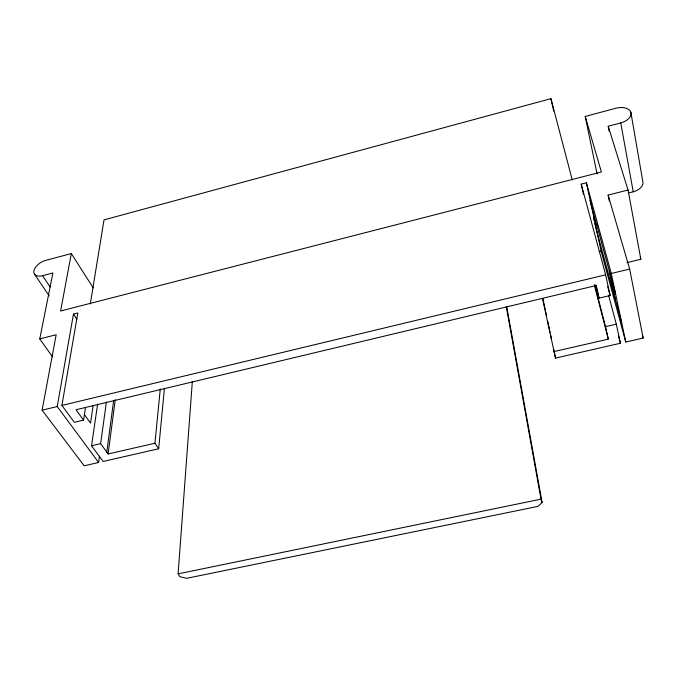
<?xml version="1.0" encoding="UTF-8"?>
<svg xmlns="http://www.w3.org/2000/svg" width="677" height="677" viewBox="0 0 677 677"><rect width="100%" height="100%" fill="white"/><g stroke="black" fill="none" stroke-linecap="round" stroke-linejoin="round"><path stroke-width="1.02" d="M506.726 306.774L542.099 502.461L538.02 506.371L186.564 578.336L179.803 576.626L178.11 573.859L192.336 381.532M97.606 404.084L91.556 445.779L103.082 461.469L158.672 448.766L164.426 388.251M158.672 448.766L154.94 443.223L160.28 388.928M154.94 443.223L108.1 453.979L115.268 399.675M106.771 452.151L113.592 400.962M108.1 453.979L100.628 443.672L106.407 401.986M52.611 356.94L39.765 338.898L56.174 334.751L42.109 410.177L84.143 465.793L98.614 462.484L99.477 456.222M93.155 405.506L90.549 423.1L84.498 414.705M98.614 462.484L57.24 406.538L73.463 314.086L77.821 312.969L61.912 405.421L74.318 422.313L83.567 420.129L85.497 407.579M90.312 303.897L104.013 219.881L550.934 98.664L572.268 180.006M50.191 287.031L42.558 275.7A11.484 6.457 -31.3 0 1 33.918 270.749A11.484 6.457 -31.3 0 1 45.74 260.374L71.322 253.553L60.608 311.005L601.388 171.983L585.216 116.436L615.985 108.227A12.905 7.709 -13.2 0 1 630.854 112.255L642.761 181.258A12.262 7.794 -12 0 1 633.232 191.786L628.256 193.047M39.765 338.898L52.899 272.966L42.558 275.7M609.207 131.431L608.217 126.235L620.75 122.926A12.905 7.709 -13.2 0 0 630.854 112.255M583.481 194.451L581.213 184.127L586.392 182.807L611.28 273.474L625.76 342.037L643.15 338.06L629.661 269.065L608.115 195.086L628.044 190.042L608.217 126.235M597.224 224.891L595.193 225.39L594.753 223.351M599.12 251.514L601.091 251.032L586.392 182.807M626.91 262.642L640.848 259.274L628.044 190.042M42.109 410.177L57.24 406.538M61.912 405.421L605.653 274.828L610.121 295.519L599.069 298.142L595.65 284.924M611.28 273.474L629.661 269.065M91.556 445.779L100.628 443.672M594.736 284.949L605.5 326.669L616.307 324.165L620.42 343.256L555.521 358.082L542.463 298.362M553.744 351.651L608.31 339.126L605.5 326.669M178.11 573.859L541.008 499.152L542.099 502.461M83.567 420.129L76.036 409.737L596.217 285.516L599.069 298.142M34.476 274.185L49.209 295.9M73.463 314.086L76.873 319.189M71.322 253.553L93.223 287.877M640.239 257.26L640.848 259.274M642.278 335.013L643.15 338.06M590.056 200.578L615.664 294.216M595.447 226.33L621.723 322.912M601.091 251.032L625.76 342.037M581.213 184.127L605.653 274.828M607.667 286.379L610.121 295.519M608.691 295.68L616.307 324.165M618.541 336.173L620.42 343.256M594.338 284.907L608.31 339.126M550.934 98.664L553.735 110.977M593.433 217.241L594.313 221.32M609.224 270.656L615.308 299.352M542.912 298.65L545.307 309.922M545.738 311.97L546.61 316.074M547.693 321.194L550.088 332.466M550.519 334.514L551.391 338.618M553.778 349.891L555.521 358.082M585.216 116.436L597.089 174.065M608.115 195.086L609.308 201.01M620.75 122.926L633.232 191.786M506.227 306.342L541.008 499.152"/></g></svg>
